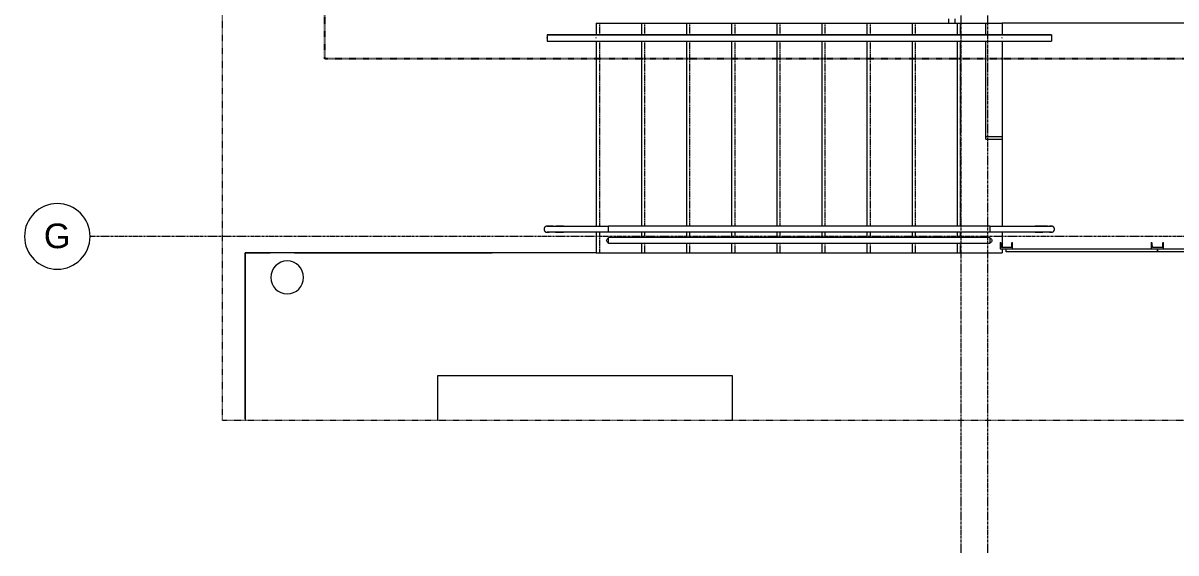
# Model space of a CAD drawing. Header units: inches. Extents: x -4058 to -1781, y 9814 to 12264.
# Drawn here: x -4058.1 to -3777, y 9814 to 9943.2 of the extents above; entities that cross this region are included whole.
import ezdxf

# ---------------------------------------------------------------- set-up
doc = ezdxf.new("R2010")
doc.units = ezdxf.units.IN
doc.header["$MEASUREMENT"] = 0
for name, pattern in [('Aligning Line 1_8_', [0.25, 0.125, -0.125]), ('Dash_2_', [0.25, 0.125, -0.125]), ('Grid Line 1_2_', [0.875, 0.5, -0.125, 0.125, -0.125]), ('Overhead 1_16_', [0.101562, 0.0625, -0.039062])]:
    doc.linetypes.add(name, pattern=pattern)
for name, color, linetype, lineweight in [('0-1', 7, 'Continuous', 5), ('0-2', 7, 'Continuous', 9), ('A-FLOR-1', 7, 'Continuous', 9), ('A-FLOR-HRAL-1', 7, 'Continuous', 9), ('A-GLAZ-CURT-1', 7, 'Continuous', 9), ('A-GLAZ-CWMG-1', 7, 'Continuous', 9), ('C-TOPO', 7, 'Continuous', 9), ('E-LITE-EQPM-1', 7, 'Continuous', 9), ('G-ANNO-SYMB', 111, 'Aligning Line 1_8_', 9), ('S-BEAM-1', 7, 'Continuous', 9), ('S-FNDN-1', 7, 'Continuous', 9), ('S-GRID-1', 1, 'Grid Line 1_2_', 9), ('S-GRID-IDEN', 1, 'Continuous', 9), ('S-STRS-1', 7, 'Continuous', 9), ('S-STRS-2', 7, 'Overhead 1_16_', 9)]:
    doc.layers.add(name, color=color, linetype=linetype, lineweight=lineweight)
doc.layers.add('0-3', color=250, linetype='Dash_2_')
doc.styles.add('Arial_1', font='arial.ttf', dxfattribs={"height": 6})

# ---------------------------------------------------------------- blocks, each defined once
blk = doc.blocks.new('Pathway_Cooper_McGraw-Edison _BSC-BRC_Round - Pathway_Cooper_McGraw-Edison _BSC-BRC_Round-2028611-UNIT PLANS - 1ST FLOOR')
at = {"layer": 'E-LITE-EQPM-1'}
for start, end in [(360, 180), (180, 360)]:
    blk.add_arc((0, 0), 4, start, end, dxfattribs=at)
blk = doc.blocks.new('Rectangular Mullion - RAILING POST-2680134-UNIT PLANS - 1ST FLOOR')
at = {"layer": 'A-GLAZ-CWMG-1'}
for p, q in [((-3, -1.5), (-3, 0)), ((0, 0), (0, -1.5)), ((0, -1.5), (-3, -1.5)), ((-2.79, -0.21), (-2.72, -1.18)), ((-2.72, -1.18), (-0.28, -1.18)), ((-0.28, -1.18), (-0.21, -0.21))]:
    blk.add_line(p, q, dxfattribs=at)
for centre, start, end in [((-3, -0.21), 359.472, 90), ((0, -0.21), 90, 180.528)]:
    blk.add_arc(centre, 0.21, start, end, dxfattribs=at)
blk = doc.blocks.new('Railing - 1_-2854140-UNIT PLANS - 1ST FLOOR')
at = {"layer": 'A-FLOR-HRAL-1'}
for p, q in [((2, 11), (2, 0)), ((3.5, 0), (3.5, 11))]:
    blk.add_line(p, q, dxfattribs=at)
at = {"layer": 'A-FLOR-HRAL-1', "flags": 128}
for points in [[(2, 15), (2, 15.03), (2, 15.06), (2.01, 15.09), (2.01, 15.12), (2.01, 15.15), (2.02, 15.18), (2.03, 15.21), (2.04, 15.24), (2.05, 15.26), (2.06, 15.29), (2.07, 15.32), (2.08, 15.35), (2.1, 15.37), (2.11, 15.4), (2.13, 15.42), (2.15, 15.45), (2.17, 15.47), (2.19, 15.49), (2.21, 15.52), (2.23, 15.54), (2.25, 15.56), (2.27, 15.58), (2.3, 15.6), (2.32, 15.61), (2.34, 15.63), (2.37, 15.65), (2.4, 15.66), (2.42, 15.68), (2.45, 15.69), (2.48, 15.7), (2.51, 15.71), (2.53, 15.72), (2.56, 15.73), (2.59, 15.73), (2.62, 15.74), (2.65, 15.74), (2.68, 15.75), (2.71, 15.75), (2.74, 15.75)], [(2, 15), (2, 15), (2, 14.99), (2, 14.97), (2, 14.95), (2, 14.92), (2, 14.89), (2, 14.84), (2, 14.8), (2, 14.74), (2, 14.68), (2, 14.62), (2, 14.55), (2, 14.47), (2, 14.39), (2, 14.3), (2, 14.21), (2, 14.11), (2, 14.01), (2, 13.9), (2, 13.79), (2, 13.67), (2, 13.55), (2, 13.42), (2, 13.29), (2, 13.16), (2, 13.02), (2, 12.89), (2, 12.74), (2, 12.6), (2, 12.45), (2, 12.3), (2, 12.15), (2, 11.99), (2, 11.84), (2, 11.68), (2, 11.52), (2, 11.36), (2, 11.2), (2, 11.04), (2, 11)], [(2, 14.5), (2, 14.53), (2, 14.6), (2, 14.67), (2, 14.73), (2, 14.78), (2, 14.83), (2, 14.87), (2, 14.91), (2, 14.94), (2, 14.97), (2, 14.98), (2, 14.99), (2, 15)], [(2.75, 15.75), (2.78, 15.75), (2.81, 15.75), (2.84, 15.74), (2.87, 15.74), (2.9, 15.74), (2.93, 15.73), (2.96, 15.72), (2.99, 15.71), (3.01, 15.7), (3.04, 15.69), (3.07, 15.68), (3.1, 15.67), (3.12, 15.65), (3.15, 15.64), (3.17, 15.62), (3.2, 15.6), (3.22, 15.58), (3.24, 15.56), (3.27, 15.54), (3.29, 15.52), (3.31, 15.5), (3.33, 15.48), (3.35, 15.45), (3.36, 15.43), (3.38, 15.41), (3.4, 15.38), (3.41, 15.35), (3.43, 15.33), (3.44, 15.3), (3.45, 15.27), (3.46, 15.24), (3.47, 15.22), (3.48, 15.19), (3.48, 15.16), (3.49, 15.13), (3.49, 15.1), (3.5, 15.07), (3.5, 15.04), (3.5, 15.01)], [(3.5, 11), (3.5, 11.16), (3.5, 11.32), (3.5, 11.48), (3.5, 11.64), (3.5, 11.79), (3.5, 11.95), (3.5, 12.11), (3.5, 12.26), (3.5, 12.41), (3.5, 12.56), (3.5, 12.7), (3.5, 12.85), (3.5, 12.99), (3.5, 13.12), (3.5, 13.26), (3.5, 13.39), (3.5, 13.52), (3.5, 13.64), (3.5, 13.76), (3.5, 13.87), (3.5, 13.98), (3.5, 14.08), (3.5, 14.18), (3.5, 14.28), (3.5, 14.37), (3.5, 14.45), (3.5, 14.53), (3.5, 14.6), (3.5, 14.67), (3.5, 14.73), (3.5, 14.78), (3.5, 14.83), (3.5, 14.87), (3.5, 14.91), (3.5, 14.94), (3.5, 14.97), (3.5, 14.98), (3.5, 14.99), (3.5, 15), (3.5, 15)], [(3.5, 15), (3.5, 14.99), (3.5, 14.97), (3.5, 14.95), (3.5, 14.92), (3.5, 14.89), (3.5, 14.84), (3.5, 14.8), (3.5, 14.74), (3.5, 14.68), (3.5, 14.62), (3.5, 14.55), (3.5, 14.52)], [(3.5, 14.07), (3.5, 14.01), (3.5, 13.9), (3.5, 13.79), (3.5, 13.67), (3.5, 13.55), (3.5, 13.42), (3.5, 13.29), (3.5, 13.16), (3.5, 13.02), (3.5, 12.89), (3.5, 12.74), (3.5, 12.6), (3.5, 12.45), (3.5, 12.3), (3.5, 12.15), (3.5, 11.99), (3.5, 11.84), (3.5, 11.68), (3.5, 11.52), (3.5, 11.36), (3.5, 11.2), (3.5, 11.04), (3.5, 11)], [(2, 11), (2, 11.16), (2, 11.32), (2, 11.48), (2, 11.64), (2, 11.79), (2, 11.95), (2, 12.11), (2, 12.26), (2, 12.41), (2, 12.56), (2, 12.7), (2, 12.85), (2, 12.94)]]:
    blk.add_lwpolyline(points, dxfattribs=at)
at = {"layer": 'A-FLOR-HRAL-1'}
blk.add_arc((0, 0), 0.5, 360, 180, dxfattribs=at)
blk = doc.blocks.new('Railing - 1_-2854104-UNIT PLANS - 1ST FLOOR')
at = {"layer": 'A-FLOR-HRAL-1'}
for p, q in [((2, 0), (2, -11)), ((2, 0), (2.75, 0)), ((2.75, 0), (3.5, 0)), ((3.5, -11), (3.5, 0))]:
    blk.add_line(p, q, dxfattribs=at)
at = {"layer": 'A-FLOR-HRAL-1', "flags": 128}
for points in [[(2, -12.94), (2, -12.89), (2, -12.74), (2, -12.6), (2, -12.45), (2, -12.3), (2, -12.15), (2, -11.99), (2, -11.84), (2, -11.68), (2, -11.52), (2, -11.36), (2, -11.2), (2, -11.04), (2, -11)], [(2, -11), (2, -11.16), (2, -11.32), (2, -11.48), (2, -11.64), (2, -11.79), (2, -11.95), (2, -12.11), (2, -12.26), (2, -12.41), (2, -12.56), (2, -12.7), (2, -12.85), (2, -12.99), (2, -13.12), (2, -13.26), (2, -13.39), (2, -13.52), (2, -13.64), (2, -13.76), (2, -13.87), (2, -13.98), (2, -14.08), (2, -14.18), (2, -14.28), (2, -14.37), (2, -14.45), (2, -14.53), (2, -14.6), (2, -14.67), (2, -14.73), (2, -14.78), (2, -14.83), (2, -14.87), (2, -14.91), (2, -14.94), (2, -14.97), (2, -14.98), (2, -14.99), (2, -15), (2, -15)], [(3.5, -11), (3.5, -11.16), (3.5, -11.32), (3.5, -11.48), (3.5, -11.64), (3.5, -11.79), (3.5, -11.95), (3.5, -12.11), (3.5, -12.26), (3.5, -12.41), (3.5, -12.56), (3.5, -12.7), (3.5, -12.85)], [(3.5, -15), (3.5, -15), (3.5, -14.99), (3.5, -14.97), (3.5, -14.95), (3.5, -14.92), (3.5, -14.89), (3.5, -14.84), (3.5, -14.8), (3.5, -14.74), (3.5, -14.68), (3.5, -14.62), (3.5, -14.55), (3.5, -14.47), (3.5, -14.39), (3.5, -14.3), (3.5, -14.21), (3.5, -14.11), (3.5, -14.01), (3.5, -13.9), (3.5, -13.79), (3.5, -13.67), (3.5, -13.55), (3.5, -13.42), (3.5, -13.29), (3.5, -13.16), (3.5, -13.02), (3.5, -12.89), (3.5, -12.74), (3.5, -12.6), (3.5, -12.45), (3.5, -12.3), (3.5, -12.15), (3.5, -11.99), (3.5, -11.84), (3.5, -11.68), (3.5, -11.52), (3.5, -11.36), (3.5, -11.2), (3.5, -11.04), (3.5, -11)], [(3.5, -13.54), (3.5, -13.64), (3.5, -13.76), (3.5, -13.87), (3.5, -13.98), (3.5, -14.08), (3.5, -14.18), (3.5, -14.28), (3.5, -14.37), (3.5, -14.45), (3.5, -14.53), (3.5, -14.6), (3.5, -14.67), (3.5, -14.73), (3.5, -14.78), (3.5, -14.83), (3.5, -14.87), (3.5, -14.91), (3.5, -14.94), (3.5, -14.97), (3.5, -14.98), (3.5, -14.99), (3.5, -15)], [(2, -15), (2, -14.99), (2, -14.97), (2, -14.95), (2, -14.92), (2, -14.89), (2, -14.84), (2, -14.8), (2, -14.74), (2, -14.68), (2, -14.62), (2, -14.55), (2, -14.5)], [(2.75, -15.75), (2.72, -15.75), (2.69, -15.75), (2.66, -15.74), (2.63, -15.74), (2.6, -15.74), (2.57, -15.73), (2.54, -15.72), (2.51, -15.71), (2.49, -15.7), (2.46, -15.69), (2.43, -15.68), (2.4, -15.67), (2.38, -15.65), (2.35, -15.64), (2.33, -15.62), (2.3, -15.6), (2.28, -15.58), (2.26, -15.56), (2.23, -15.54), (2.21, -15.52), (2.19, -15.5), (2.17, -15.48), (2.15, -15.45), (2.14, -15.43), (2.12, -15.41), (2.1, -15.38), (2.09, -15.35), (2.07, -15.33), (2.06, -15.3), (2.05, -15.27), (2.04, -15.24), (2.03, -15.22), (2.02, -15.19), (2.02, -15.16), (2.01, -15.13), (2.01, -15.1), (2, -15.07), (2, -15.04), (2, -15.01)], [(3.5, -15), (3.5, -15.03), (3.5, -15.06), (3.49, -15.09), (3.49, -15.12), (3.49, -15.15), (3.48, -15.18), (3.47, -15.21), (3.46, -15.24), (3.45, -15.26), (3.44, -15.29), (3.43, -15.32), (3.42, -15.35), (3.4, -15.37), (3.39, -15.4), (3.37, -15.42), (3.35, -15.45), (3.33, -15.47), (3.31, -15.49), (3.29, -15.52), (3.27, -15.54), (3.25, -15.56), (3.23, -15.58), (3.2, -15.6), (3.18, -15.61), (3.16, -15.63), (3.13, -15.65), (3.1, -15.66), (3.08, -15.68), (3.05, -15.69), (3.02, -15.7), (2.99, -15.71), (2.97, -15.72), (2.94, -15.73), (2.91, -15.73), (2.88, -15.74), (2.85, -15.74), (2.82, -15.75), (2.79, -15.75), (2.76, -15.75)]]:
    blk.add_lwpolyline(points, dxfattribs=at)
at = {"layer": 'A-FLOR-HRAL-1'}
blk.add_arc((0, 0), 0.5, 180, 360, dxfattribs=at)
blk = doc.blocks.new('Railing - Railing-2829184-UNIT PLANS - 1ST FLOOR')
at = {"layer": 'A-FLOR-HRAL-1'}
for p, q in [((-3822.32, 9893.69), (-3915.32, 9893.69)), ((-3822.32, 9892.19), (-3915.32, 9892.19)), ((-3822.32, 9893.69), (-3822.32, 9892.19)), ((-3915.32, 9889.44), (-3915.32, 9890.94)), ((-3822.32, 9890.94), (-3915.32, 9890.94)), ((-3822.32, 9889.44), (-3915.32, 9889.44)), ((-3822.32, 9890.94), (-3822.32, 9889.44))]:
    blk.add_line(p, q, dxfattribs=at)
at = {"extrusion": (0, 0, -1), "zscale": -1, "rotation": 90.00000000000061}
for name, p in [('Railing - 1_-2854104-UNIT PLANS - 1ST FLOOR', (3915.32, 9890.19)), ('Railing - 1_-2854140-UNIT PLANS - 1ST FLOOR', (3822.32, 9890.19))]:
    blk.add_blockref(name, p, dxfattribs=at)
blk = doc.blocks.new('Top Rail Type - Top Rail_Internal_-2831824-UNIT PLANS - 1ST FLOOR')
at = {"layer": 'A-FLOR-HRAL-1'}
for p, q in [((-3918.3, 9940.31), (-3930.32, 9940.31)), ((-3819.11, 9940.31), (-3918.11, 9940.31)), ((-3807.32, 9940.31), (-3819.11, 9940.31)), ((-3930.32, 9939.47), (-3930.32, 9939.66)), ((-3930.32, 9938.81), (-3918.3, 9938.81)), ((-3918.11, 9938.81), (-3819.11, 9938.81)), ((-3819.11, 9938.81), (-3807.32, 9938.81)), ((-3807.32, 9939.66), (-3807.32, 9939.47))]:
    blk.add_line(p, q, dxfattribs=at)
for points in [[(-3918.32, 9939.49), (-3918.32, 9939.51), (-3918.32, 9939.56), (-3918.32, 9939.62), (-3918.32, 9939.64)], [(-3819.32, 9939.49), (-3819.32, 9939.51), (-3819.32, 9939.56), (-3819.32, 9939.62), (-3819.32, 9939.64)]]:
    blk.add_open_spline(points, degree=3, dxfattribs=at)
blk = doc.blocks.new('Top Rail Type - Top Rail_Internal_-V13-UNIT PLANS - 1ST FLOOR')
at = {"layer": 'A-FLOR-HRAL-1'}
for p, q in [((-3930.32, 9940.31), (-3930.32, 9938.81)), ((-3930.32, 9940.31), (-3918.32, 9940.31)), ((-3918.32, 9940.31), (-3819.32, 9940.31)), ((-3819.32, 9940.31), (-3807.32, 9940.31)), ((-3807.32, 9940.31), (-3807.32, 9938.81)), ((-3930.32, 9938.81), (-3918.32, 9938.81)), ((-3918.32, 9938.81), (-3819.32, 9938.81)), ((-3819.32, 9938.81), (-3807.32, 9938.81))]:
    blk.add_line(p, q, dxfattribs=at)
blk = doc.blocks.new('Horizontal_Siding - Horizontal_Siding-2907273-UNIT PLANS - 1ST FLOOR')
at = {"layer": 'A-GLAZ-CURT-1'}
for p, q in [((-19.17, 2.25), (19.17, 2.25)), ((-19.17, 1.5), (-19.17, 2.25)), ((17.67, 1.5), (-17.67, 1.5)), ((19.17, 2.25), (19.17, 1.5))]:
    blk.add_line(p, q, dxfattribs=at)
blk = doc.blocks.new('Horizontal_Siding - Horizontal_Siding-2907272-UNIT PLANS - 1ST FLOOR')
at = {"layer": 'A-GLAZ-CURT-1'}
for p, q in [((-18.42, 2.25), (18.42, 2.25)), ((-18.42, 1.5), (-18.42, 2.25)), ((16.92, 1.5), (-16.92, 1.5)), ((18.42, 2.25), (18.42, 1.5))]:
    blk.add_line(p, q, dxfattribs=at)
blk = doc.blocks.new('Rectangular Mullion - RAILING POST-2666422-UNIT PLANS - 1ST FLOOR')
at = {"layer": 'A-GLAZ-CWMG-1'}
for p, q in [((-1.5, -1.5), (-1.5, 0)), ((1.5, 0), (1.5, -1.5)), ((1.5, -1.5), (-1.5, -1.5)), ((-1.29, -0.21), (-1.22, -1.18)), ((-1.22, -1.18), (1.22, -1.18)), ((1.22, -1.18), (1.29, -0.21))]:
    blk.add_line(p, q, dxfattribs=at)
for centre, radius, start, end in [((-1.5, -0.21), 0.211, 359.472, 90), ((1.5, -0.21), 0.21, 90, 180.528)]:
    blk.add_arc(centre, radius, start, end, dxfattribs=at)
blk = doc.blocks.new('CTR - 1st Phase - Shell_rvt-1-UNIT PLANS - 1ST FLOOR')
at = {"layer": 'A-FLOR-1'}
for p, q in [((-3830.89, 9944.19), (-3830.88, 9943.19)), ((-3830.88, 9943.19), (-3819.32, 9943.19)), ((-3759.32, 9943.19), (-3819.32, 9943.19)), ((-3819.32, 9943.19), (-3819.32, 9940.31)), ((-3819.32, 9938.81), (-3819.32, 9893.69)), ((-3819.32, 9892.19), (-3819.32, 9888.51)), ((-3885.07, 9857.19), (-3957.07, 9857.19)), ((-3957.07, 9857.19), (-3957.07, 9846.27)), ((-3885.07, 9846.27), (-3885.07, 9857.19))]:
    blk.add_line(p, q, dxfattribs=at)
at = {"layer": 'S-FNDN-1'}
blk.add_line((-3832.32, 9943.19), (-3832.32, 9944.19), dxfattribs=at)
at = {"layer": 'S-STRS-1'}
for p, q in [((-3918.32, 9943.19), (-3918.32, 9940.31)), ((-3918.32, 9943.19), (-3907.32, 9943.19)), ((-3907.32, 9943.19), (-3896.32, 9943.19)), ((-3907.32, 9943.19), (-3907.32, 9940.31)), ((-3896.32, 9943.19), (-3885.32, 9943.19)), ((-3896.32, 9943.19), (-3896.32, 9940.31)), ((-3885.32, 9943.19), (-3874.32, 9943.19)), ((-3885.32, 9943.19), (-3885.32, 9940.31)), ((-3874.32, 9943.19), (-3863.32, 9943.19)), ((-3874.32, 9943.19), (-3874.32, 9940.31)), ((-3863.32, 9943.19), (-3852.32, 9943.19)), ((-3863.32, 9943.19), (-3863.32, 9940.31)), ((-3852.32, 9943.19), (-3841.32, 9943.19)), ((-3852.32, 9943.19), (-3852.32, 9940.31)), ((-3841.32, 9943.19), (-3830.88, 9943.19)), ((-3841.32, 9943.19), (-3841.32, 9940.31)), ((-3830.32, 9943.19), (-3830.32, 9940.31)), ((-3819.32, 9943.19), (-3819.32, 9940.31)), ((-3918.32, 9938.81), (-3918.32, 9893.69)), ((-3907.32, 9938.81), (-3907.32, 9893.69)), ((-3896.32, 9938.81), (-3896.32, 9893.69)), ((-3885.32, 9938.81), (-3885.32, 9893.69)), ((-3874.32, 9938.81), (-3874.32, 9893.69)), ((-3863.32, 9938.81), (-3863.32, 9893.69)), ((-3852.32, 9938.81), (-3852.32, 9893.69)), ((-3841.32, 9938.81), (-3841.32, 9893.69)), ((-3830.32, 9938.81), (-3830.32, 9893.69)), ((-3819.32, 9938.81), (-3819.32, 9893.69)), ((-3918.32, 9892.19), (-3918.32, 9887.19)), ((-3907.32, 9892.19), (-3907.32, 9890.94)), ((-3896.32, 9892.19), (-3896.32, 9890.94)), ((-3885.32, 9892.19), (-3885.32, 9890.94)), ((-3874.32, 9892.19), (-3874.32, 9890.94)), ((-3863.32, 9892.19), (-3863.32, 9890.94)), ((-3852.32, 9892.19), (-3852.32, 9890.94)), ((-3841.32, 9892.19), (-3841.32, 9890.94)), ((-3830.32, 9892.19), (-3830.32, 9890.94)), ((-3819.32, 9892.19), (-3819.32, 9888.51)), ((-3907.32, 9889.44), (-3907.32, 9887.19)), ((-3896.32, 9889.44), (-3896.32, 9887.19)), ((-3885.32, 9889.44), (-3885.32, 9887.19)), ((-3874.32, 9889.44), (-3874.32, 9887.19)), ((-3863.32, 9889.44), (-3863.32, 9887.19)), ((-3852.32, 9889.44), (-3852.32, 9887.19)), ((-3841.32, 9889.44), (-3841.32, 9887.19)), ((-3830.32, 9889.44), (-3830.32, 9887.19)), ((-3918.32, 9887.19), (-3907.32, 9887.19)), ((-3907.32, 9887.19), (-3896.32, 9887.19)), ((-3896.32, 9887.19), (-3885.32, 9887.19)), ((-3885.32, 9887.19), (-3874.32, 9887.19)), ((-3874.32, 9887.19), (-3863.32, 9887.19)), ((-3863.32, 9887.19), (-3852.32, 9887.19)), ((-3852.32, 9887.19), (-3841.32, 9887.19)), ((-3841.32, 9887.19), (-3830.32, 9887.19)), ((-3830.32, 9887.19), (-3819.32, 9887.19)), ((-3819.32, 9888.19), (-3819.32, 9887.19))]:
    blk.add_line(p, q, dxfattribs=at)
at = {"layer": 'S-STRS-2'}
for p, q in [((-3917.57, 9943.19), (-3917.57, 9940.31)), ((-3906.57, 9943.19), (-3906.57, 9940.31)), ((-3895.57, 9943.19), (-3895.57, 9940.31)), ((-3884.57, 9943.19), (-3884.57, 9940.31)), ((-3873.57, 9943.19), (-3873.57, 9940.31)), ((-3862.57, 9943.19), (-3862.57, 9940.31)), ((-3851.57, 9943.19), (-3851.57, 9940.31)), ((-3840.57, 9943.19), (-3840.57, 9940.31)), ((-3829.57, 9943.19), (-3829.57, 9940.31)), ((-3917.57, 9938.81), (-3917.57, 9893.69)), ((-3906.57, 9938.81), (-3906.57, 9893.69)), ((-3895.57, 9938.81), (-3895.57, 9893.69)), ((-3884.57, 9938.81), (-3884.57, 9893.69)), ((-3873.57, 9938.81), (-3873.57, 9893.69)), ((-3862.57, 9938.81), (-3862.57, 9893.69)), ((-3851.57, 9938.81), (-3851.57, 9893.69)), ((-3840.57, 9938.81), (-3840.57, 9893.69)), ((-3829.57, 9938.81), (-3829.57, 9893.69)), ((-3917.57, 9892.19), (-3917.57, 9887.19)), ((-3906.57, 9892.19), (-3906.57, 9890.94)), ((-3895.57, 9892.19), (-3895.57, 9890.94)), ((-3884.57, 9892.19), (-3884.57, 9890.94)), ((-3873.57, 9892.19), (-3873.57, 9890.94)), ((-3862.57, 9892.19), (-3862.57, 9890.94)), ((-3851.57, 9892.19), (-3851.57, 9890.94)), ((-3840.57, 9892.19), (-3840.57, 9890.94)), ((-3829.57, 9892.19), (-3829.57, 9890.94)), ((-3906.57, 9889.44), (-3906.57, 9887.19)), ((-3895.57, 9889.44), (-3895.57, 9887.19)), ((-3884.57, 9889.44), (-3884.57, 9887.19)), ((-3873.57, 9889.44), (-3873.57, 9887.19)), ((-3862.57, 9889.44), (-3862.57, 9887.19)), ((-3851.57, 9889.44), (-3851.57, 9887.19)), ((-3840.57, 9889.44), (-3840.57, 9887.19)), ((-3829.57, 9889.44), (-3829.57, 9887.19))]:
    blk.add_line(p, q, dxfattribs=at)
at = {"layer": '0-2'}
for name, p in [('Top Rail Type - Top Rail_Internal_-2831824-UNIT PLANS - 1ST FLOOR', (0, 0)), ('Top Rail Type - Top Rail_Internal_-V13-UNIT PLANS - 1ST FLOOR', (0, 0)), ('Railing - Railing-2829184-UNIT PLANS - 1ST FLOOR', (0, 0)), ('Pathway_Cooper_McGraw-Edison _BSC-BRC_Round - Pathway_Cooper_McGraw-Edison _BSC-BRC_Round-2028611-UNIT PLANS - 1ST FLOOR', (-3993.72, 9881.19))]:
    blk.add_blockref(name, p, dxfattribs=at)
at = {"layer": '0-2', "extrusion": (0, 0, -1)}
for name, p in [('Rectangular Mullion - RAILING POST-2680134-UNIT PLANS - 1ST FLOOR', (3819.82, 9889.69)), ('Rectangular Mullion - RAILING POST-2666422-UNIT PLANS - 1ST FLOOR', (3781.49, 9889.69))]:
    blk.add_blockref(name, p, dxfattribs=at)
at = {"layer": '0-2', "rotation": 180}
for name, p in [('Horizontal_Siding - Horizontal_Siding-2907272-UNIT PLANS - 1ST FLOOR', (-3799.91, 9889.69)), ('Horizontal_Siding - Horizontal_Siding-2907273-UNIT PLANS - 1ST FLOOR', (-3762.32, 9889.69))]:
    blk.add_blockref(name, p, dxfattribs=at)
blk = doc.blocks.new('CTR  - Topography_rvt-1-UNIT PLANS - 1ST FLOOR')
at = {"layer": 'C-TOPO'}
for p, q in [((-4003.99, 9880.67), (-4003.99, 9887.19)), ((-3997.9, 9887.19), (-4003.99, 9887.19)), ((-4003.99, 9887.19), (-3997.9, 9887.19)), ((-4003.99, 9887.19), (-4003.99, 9880.67)), ((-3991.92, 9887.19), (-3997.9, 9887.19)), ((-3991.92, 9887.19), (-3997.9, 9887.19)), ((-3943.72, 9887.19), (-3991.92, 9887.19)), ((-3991.92, 9887.19), (-3943.72, 9887.19)), ((-3918.32, 9887.19), (-3943.72, 9887.19)), ((-3918.32, 9887.19), (-3943.72, 9887.19)), ((-4003.99, 9846.69), (-4003.99, 9880.67)), ((-4003.99, 9880.67), (-4003.99, 9846.69)), ((-4003.99, 9846.69), (-4003.99, 9846.27)), ((-4003.99, 9846.69), (-4003.99, 9846.27))]:
    blk.add_line(p, q, dxfattribs=at)
blk = doc.blocks.new('034100 - Precast Structural Concrete - Solid Plank - 12_-1863259-UNIT PLANS - 1ST FLOOR')
at = {"layer": 'S-BEAM-1'}
for p, q in [((0, 2.35), (0, 5.23)), ((0, -22.4), (0, 0.85)), ((0, -23.09), (0, -22.4)), ((0, -22.4), (4, -22.4)), ((0, -23.09), (4, -23.09))]:
    blk.add_line(p, q, dxfattribs=at)
blk = doc.blocks.new('CTR - 1st Phase - Structure_rvt-1-UNIT PLANS - 1ST FLOOR')
at = {"layer": '0-2'}
blk.add_blockref('034100 - Precast Structural Concrete - Solid Plank - 12_-1863259-UNIT PLANS - 1ST FLOOR', (-3823.32, 9937.96), dxfattribs=at)
blk = doc.blocks.new('Grid - Grid Head - Circle-50561-UNIT PLANS - 1ST FLOOR')
at = {"layer": 'S-GRID-IDEN'}
for start, end in [(360, 180), (180, 360)]:
    blk.add_arc((0, 0), 0.25, start, end, dxfattribs=at)

msp = doc.modelspace()

# ---------------------------------------------------------------- linework, layer by layer
at = {"layer": 'G-ANNO-SYMB'}
msp.add_line((-4009.5295, 9846.2766), (-4009.5295, 12240.74859), dxfattribs=at)

# ---------------------------------------------------------------- block references
at = {"layer": '0-1'}
msp.add_blockref('CTR - 1st Phase - Shell_rvt-1-UNIT PLANS - 1ST FLOOR', (0, 0), dxfattribs=at)
at = {"layer": 'S-GRID-IDEN', "xscale": 31.99999999999999, "yscale": 31.99999999999999, "zscale": 31.99999999999999, "rotation": 89.99999999999987}
msp.add_blockref('Grid - Grid Head - Circle-50561-UNIT PLANS - 1ST FLOOR', (-4049.7795, 9891.1894), dxfattribs=at)

# ---------------------------------------------------------------- texts
at = {"layer": 'S-GRID-IDEN', "insert": (-4053.07929, 9894.31634), "char_height": 6, "width": 7.979, "attachment_point": 1, "style": 'Arial_1'}
msp.add_mtext('G', dxfattribs=at)

# ---------------------------------------------------------------- next in the draw order: linework, layer by layer
at = {"layer": '0-3'}
for p, q in [((-3984.49987, 9934.50403), (-3984.49987, 10352.5894)), ((-3335.72374, 9934.50403), (-3984.49987, 9934.50403))]:
    msp.add_line(p, q, dxfattribs=at)
at = {"layer": 'G-ANNO-SYMB'}
msp.add_line((-1813.52288, 9846.2766), (-4009.5295, 9846.2766), dxfattribs=at)
at = {"layer": 'S-GRID-1'}
for p, q in [((-3829.32374, 9814.0266), (-3829.32374, 12247.50061)), ((-3822.82374, 9814.0266), (-3822.82374, 12247.50061)), ((-1781.27288, 9891.1894), (-4041.7795, 9891.1894))]:
    msp.add_line(p, q, dxfattribs=at)

# ---------------------------------------------------------------- next in the draw order: block references
at = {"layer": '0-1'}
for name in ['CTR  - Topography_rvt-1-UNIT PLANS - 1ST FLOOR', 'CTR - 1st Phase - Structure_rvt-1-UNIT PLANS - 1ST FLOOR']:
    msp.add_blockref(name, (0, 0), dxfattribs=at)

doc.saveas('drawing.dxf')
